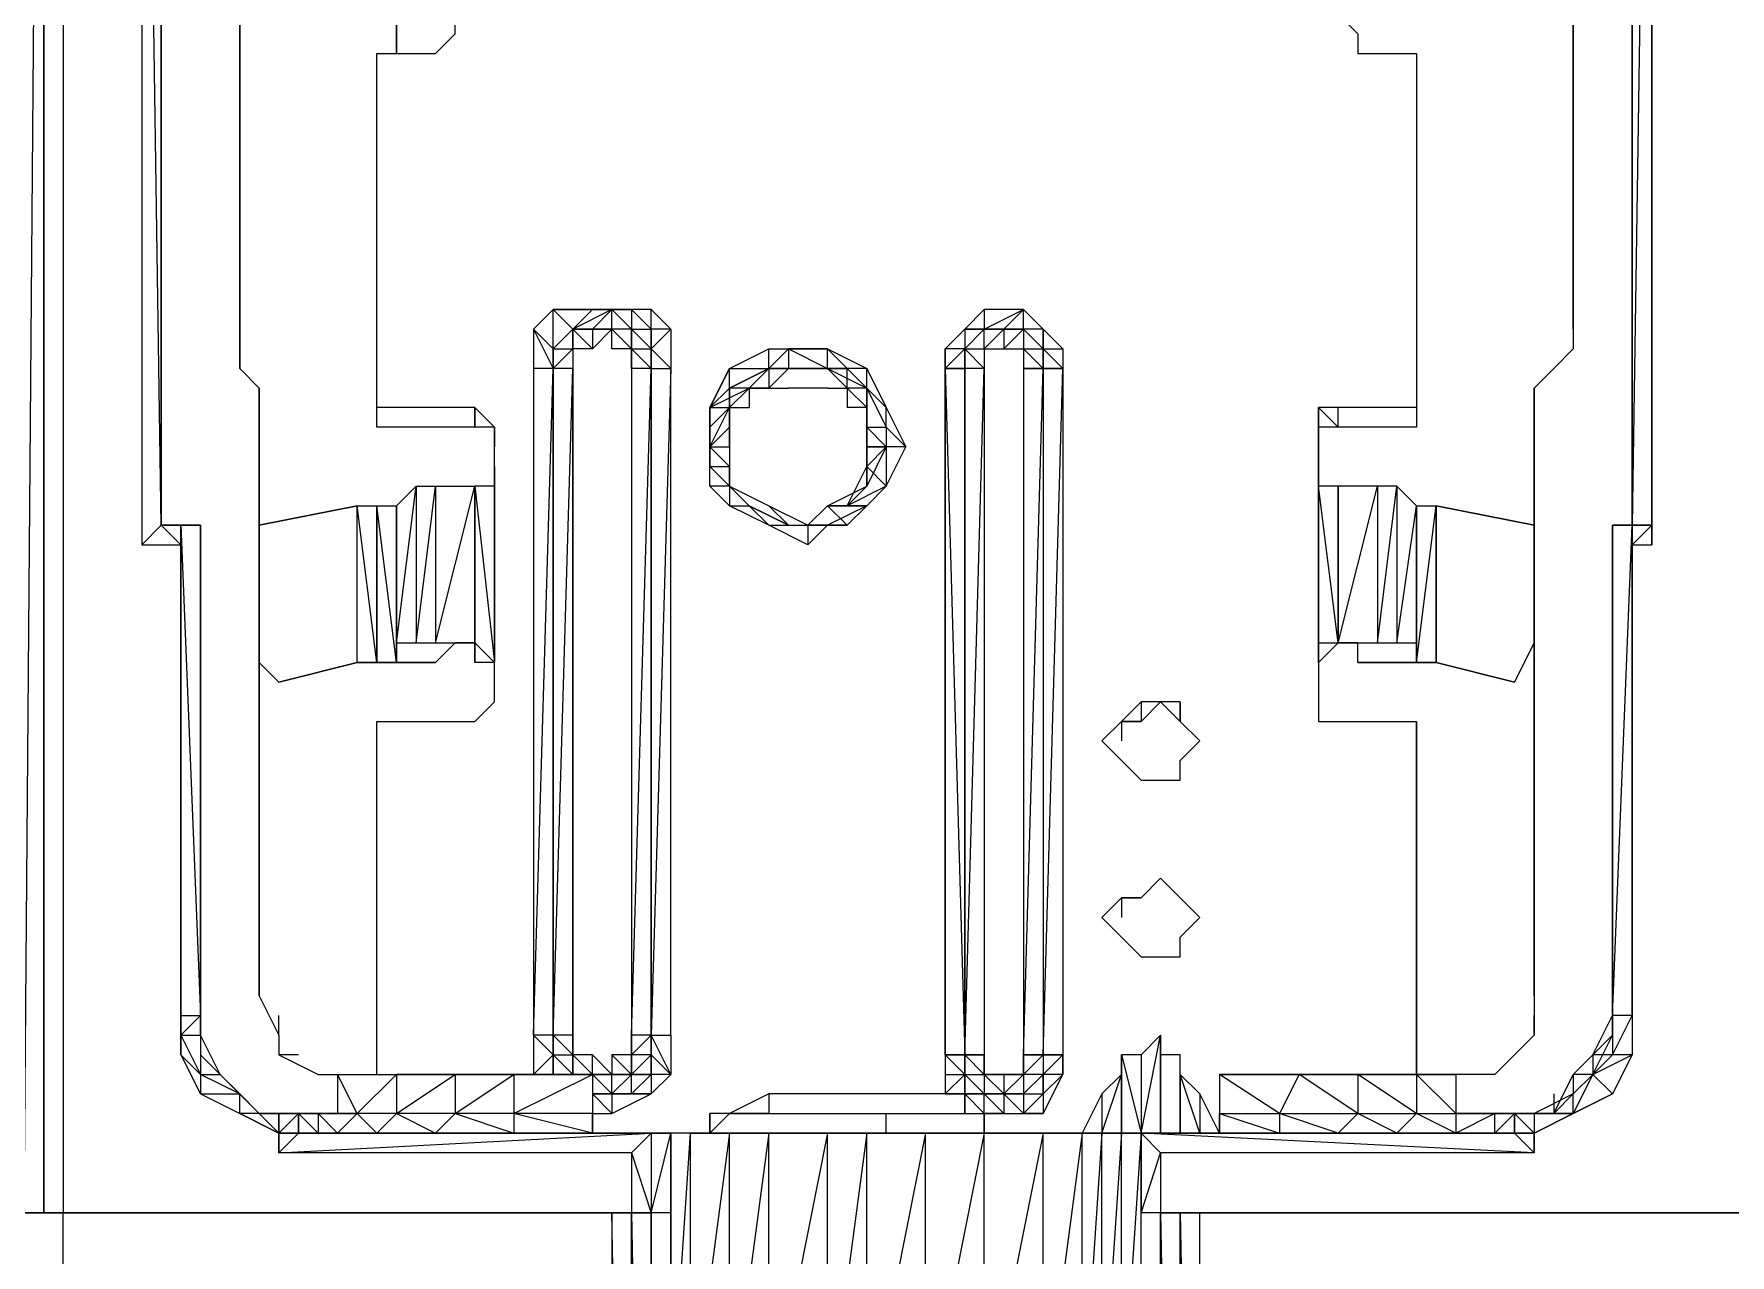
# Model space of a CAD drawing. Header units: millimetres. Extents: x -53 to 53, y -62 to 62.
# Drawn here: x -17 to 16.04, y 10.44 to 34.2 of the extents above; entities that cross this region are included whole.
import ezdxf

# ---------------------------------------------------------------- set-up
doc = ezdxf.new("R2010")
doc.units = ezdxf.units.MM

msp = doc.modelspace()

# ---------------------------------------------------------------- linework, layer by layer
at = {"extrusion": (0, -2e-16, -1), "elevation": 0, "flags": 128}
for points in [[(16.423, 60.562), (16.423, 11.259), (16.805, 11.259)], [(16.423, 60.562), (15.66, 60.562), (15.66, 35.731), (15.278, 35.731), (15.278, 60.18), (12.988, 60.18), (12.988, 59.417), (8.79, 59.417), (8.408, 59.417), (8.026, 59.035), (8.026, 58.653), (8.026, 51.02), (8.026, 50.616), (8.408, 50.234), (8.79, 50.234), (14.896, 50.234), (14.896, 24.258), (14.133, 24.258), (14.133, 15.098), (14.133, 14.335), (13.751, 13.572), (12.988, 13.19)], [(-15.278, 60.18), (-15.278, 35.731), (-15.66, 35.731), (-15.66, 60.562), (-16.423, 60.562), (-16.423, 11.259), (-4.95, 11.259)], [(17.186, 59.035), (17.186, 11.259), (16.805, 59.035), (16.805, 11.259), (17.186, 11.259)], [(14.515, 50.234), (14.515, 49.852), (14.515, 24.64)], [(14.515, 44.509), (14.515, 24.64), (14.515, 49.852), (14.515, 24.64)], [(-14.133, 24.64), (-14.133, 49.852)], [(14.133, 24.64), (14.515, 24.64), (14.133, 24.64), (13.751, 24.64), (13.751, 15.098), (13.751, 24.64), (13.751, 15.098), (13.751, 24.64), (14.515, 24.64), (14.515, 44.509), (14.133, 44.509)], [(12.606, 44.509), (12.606, 42.982), (12.988, 42.982), (12.988, 42.601), (12.988, 42.219), (12.988, 28.457), (12.988, 28.075), (12.988, 27.693), (12.606, 27.312)], [(-12.988, 28.457), (-12.988, 42.219), (-12.988, 42.601), (-12.606, 42.982), (-12.225, 42.982)], [(-12.988, 42.219), (-12.988, 28.457), (-12.988, 28.075), (-12.606, 27.693), (-12.225, 27.312), (-12.225, 15.48), (-12.225, 14.717), (-11.843, 14.335), (-11.461, 13.953), (-10.698, 13.953), (-9.935, 13.953), (-8.79, 13.953), (-7.645, 13.953), (-6.095, 13.953), (-6.095, 13.19), (-7.263, 13.19), (-7.263, 12.808), (-8.408, 12.808), (-7.263, 13.19), (-8.79, 13.19), (-8.408, 12.808), (-9.553, 12.808), (-8.79, 13.19), (-9.935, 13.19), (-9.553, 12.808), (-10.698, 12.808), (-10.316, 12.808)], [(-8.79, 35.731), (-8.408, 35.349), (-8.408, 34.586), (-8.79, 34.204), (-8.79, 33.822), (-9.935, 33.822), (-9.935, 26.93), (-8.408, 26.93), (-8.026, 26.93), (-8.026, 26.548), (-8.026, 25.785), (-8.026, 21.968), (-8.026, 21.205), (-8.026, 20.823), (-8.408, 20.823), (-9.935, 20.823)], [(8.026, 25.785), (8.026, 26.548), (8.408, 26.93), (10.316, 26.93), (10.316, 33.822), (9.171, 33.822), (8.79, 34.204), (8.79, 34.586), (8.79, 35.349)], [(10.316, 26.548), (10.316, 26.93), (10.316, 33.822)], [(-9.935, 33.822), (-9.935, 26.93), (-9.935, 26.548), (-8.408, 26.548), (-8.026, 26.548)], [(4.591, 28.457), (4.973, 28.838), (5.736, 28.838), (6.118, 28.838), (6.881, 28.838), (7.263, 28.457), (7.263, 27.693), (7.263, 14.717), (7.263, 13.953)], [(6.881, 28.838), (6.118, 28.838), (6.5, 28.457), (6.881, 28.075), (6.5, 28.457)], [(5.355, 28.075), (5.355, 28.457), (5.736, 28.457), (5.355, 28.075), (5.736, 28.075), (5.736, 28.457), (5.736, 28.838), (6.118, 28.457), (6.118, 28.075), (6.5, 28.457)], [(-3.042, 28.075), (-2.66, 28.457), (-2.279, 28.838), (-1.515, 28.838), (-1.134, 28.457), (-0.752, 28.075), (-0.752, 27.693), (-0.752, 14.335), (-0.752, 13.953), (-0.752, 13.572), (-1.134, 13.572), (2.683, 13.572), (3.446, 13.19), (3.828, 13.19), (3.828, 12.808), (3.446, 13.19), (2.683, 13.19), (-1.134, 13.19), (-1.134, 13.572)], [(-2.279, 28.457), (-2.279, 28.838), (-1.515, 28.838), (-1.515, 28.457), (-1.134, 28.457), (-1.515, 28.457), (-1.134, 28.457), (-1.134, 28.075), (-1.134, 27.693)], [(7.263, 28.457), (6.881, 27.693), (7.263, 27.693)], [(6.5, 28.457), (6.881, 28.075), (6.881, 27.693)], [(6.118, 28.457), (5.736, 28.457), (6.118, 28.075), (6.5, 28.075), (6.5, 27.693)], [(6.5, 28.457), (6.5, 28.075), (6.5, 27.693)], [(4.973, 28.075), (5.355, 28.457), (5.736, 28.457), (5.355, 28.075), (5.736, 28.075)], [(4.591, 28.457), (4.591, 27.693), (4.973, 28.075), (4.591, 28.457), (4.973, 28.457), (4.973, 28.075), (4.973, 27.693), (4.591, 27.693)], [(-1.515, 28.457), (-1.897, 28.457), (-1.515, 28.457), (-1.897, 28.457), (-1.515, 28.075), (-1.897, 28.457), (-1.897, 28.075), (-2.279, 28.457), (-2.279, 28.075)], [(-1.897, 28.457), (-2.279, 28.457), (-2.279, 28.075), (-2.66, 28.075), (-2.279, 28.457), (-2.66, 28.075), (-2.66, 27.693)], [(-2.279, 28.457), (-2.66, 28.075), (-2.66, 27.693), (-3.042, 27.693)], [(3.446, 27.312), (3.828, 26.93), (3.065, 27.312), (3.446, 27.312), (3.446, 27.693), (2.683, 27.693), (2.683, 28.075), (2.301, 28.075), (2.301, 27.693), (1.92, 27.693), (1.538, 27.693), (1.538, 28.075), (1.92, 28.075), (2.301, 28.075), (2.683, 27.693), (3.065, 27.312), (3.446, 26.93)], [(0.775, 25.022), (1.538, 24.64), (1.92, 24.258), (2.683, 24.64), (3.446, 25.022), (3.828, 25.403), (3.828, 26.167), (3.828, 26.93), (3.446, 27.693), (2.683, 28.075), (1.92, 28.075), (1.538, 28.075), (0.775, 27.693), (0.393, 26.93), (0.775, 27.312), (0.393, 26.548), (0.393, 26.167), (0.775, 26.548), (0.393, 26.548), (0.393, 26.93), (0.011, 26.167), (0.393, 26.167), (0.775, 26.167), (0.775, 26.548), (0.393, 26.167)], [(1.538, 27.312), (1.156, 27.312), (1.156, 27.693), (1.538, 27.693), (1.156, 27.693), (1.538, 28.075), (2.301, 28.075), (1.538, 27.693), (2.301, 27.693), (1.92, 27.693)], [(-1.134, 28.075), (-1.515, 28.075), (-1.897, 28.075), (-2.279, 28.075), (-2.279, 27.693), (-2.66, 27.693)], [(-1.515, 28.075), (-1.515, 27.693)], [(-2.66, 28.075), (-3.042, 27.693), (-3.042, 14.335)], [(-3.042, 28.075), (-3.042, 27.693)], [(4.973, 27.693), (5.355, 27.693), (5.355, 14.717), (5.355, 14.335), (5.736, 14.335), (5.736, 13.953), (6.118, 14.335), (6.5, 14.335), (6.118, 13.953), (6.118, 14.335)], [(4.591, 14.717), (4.591, 27.693), (4.973, 14.717), (4.973, 27.693), (4.973, 14.717), (4.973, 14.335), (4.591, 13.953), (4.973, 14.717), (4.591, 14.717), (4.591, 13.953), (4.973, 13.953)], [(3.446, 27.693), (3.828, 26.93), (3.446, 26.93), (3.828, 26.548), (3.828, 26.167), (3.446, 26.93), (3.065, 26.93)], [(3.446, 27.312), (2.683, 27.693), (2.683, 27.312)], [(2.683, 27.693), (1.92, 27.693), (2.301, 27.693), (2.683, 27.312), (2.301, 27.312)], [(1.92, 27.693), (1.538, 27.693), (0.775, 27.312), (1.156, 27.312), (1.156, 26.93)], [(1.156, 27.312), (1.538, 27.693), (1.156, 27.312), (0.775, 26.93), (0.775, 26.548), (0.775, 27.312), (0.775, 26.548), (0.775, 26.167), (0.775, 25.785), (0.775, 25.403), (1.156, 25.022)], [(1.156, 27.693), (0.775, 27.312), (1.156, 27.312), (0.775, 26.93)], [(1.156, 27.693), (0.775, 27.312), (0.775, 26.93), (1.156, 26.93)], [(-0.752, 27.693), (-1.134, 27.693)], [(-1.134, 27.693), (-1.134, 14.335), (-1.134, 13.953), (-1.515, 13.953), (-1.515, 14.335), (-1.515, 13.953), (-1.515, 13.572), (-1.134, 13.953), (-1.515, 13.572), (-1.897, 13.572), (-1.897, 13.19), (-1.515, 13.19), (-1.897, 13.19), (-2.279, 13.19), (-1.897, 13.572), (-2.279, 13.572), (-2.279, 13.19)], [(-2.66, 27.693), (-2.66, 14.335)], [(3.065, 27.312), (3.446, 26.93)], [(3.065, 27.312), (3.065, 26.93)], [(1.92, 27.312), (2.301, 27.312)], [(1.538, 27.312), (1.92, 27.312)], [(0.775, 27.312), (0.775, 26.548), (0.775, 26.93)], [(-12.225, 15.48), (-12.225, 27.312)], [(8.408, 26.548), (8.408, 26.93), (8.026, 26.548), (8.026, 26.167)], [(3.828, 26.548), (3.828, 26.93), (3.828, 26.548), (3.828, 26.167), (3.446, 26.167)], [(3.446, 26.93), (3.446, 26.548), (3.828, 26.167), (3.446, 26.167)], [(-8.026, 26.548), (-8.026, 26.93), (-8.408, 26.548), (-8.408, 26.93)], [(8.026, 26.167), (8.026, 26.548), (8.408, 26.548), (10.316, 26.548)], [(8.026, 25.785), (8.026, 26.548)], [(3.446, 26.167), (3.446, 26.548)], [(3.446, 26.167), (3.446, 26.548), (3.446, 25.785), (3.446, 25.403), (2.683, 25.022), (1.92, 24.64), (1.538, 25.022), (0.775, 25.403), (0.775, 25.785), (0.775, 26.548)], [(0.011, 26.167), (0.393, 26.548)], [(-9.935, 25.022), (-9.935, 21.968), (-9.935, 25.022), (-9.553, 25.403), (-9.171, 25.403), (-8.408, 25.403), (-8.026, 25.403), (-8.026, 25.785), (-8.026, 26.548)], [(3.446, 26.167), (3.446, 25.785), (3.446, 25.403), (3.828, 25.403), (3.828, 25.785), (3.828, 26.167), (3.828, 25.785), (3.446, 25.403)], [(3.828, 25.785), (3.446, 25.785), (3.828, 26.167), (3.446, 25.785), (3.446, 25.403)], [(3.446, 26.167), (3.446, 25.785)], [(0.775, 26.167), (0.393, 26.167), (0.393, 25.403), (1.156, 25.022), (0.775, 25.785), (0.393, 26.167), (0.775, 25.403), (0.775, 25.785), (0.393, 25.403), (0.775, 25.022)], [(0.775, 25.785), (0.393, 26.167)], [(0.775, 25.785), (0.775, 26.167)], [(9.935, 21.968), (9.935, 25.022), (9.935, 22.35), (9.553, 25.403), (9.553, 22.35), (9.171, 25.403), (9.171, 22.35), (8.408, 25.403), (8.408, 22.35), (8.79, 22.35), (9.171, 21.968), (10.316, 21.968)], [(9.935, 25.022), (9.553, 25.403), (9.171, 25.403), (8.408, 25.403), (8.408, 22.35), (8.408, 25.403)], [(3.446, 25.403), (3.065, 25.022), (2.683, 24.64)], [(3.065, 25.022), (3.446, 25.403), (3.065, 25.022), (2.683, 24.64), (1.92, 24.64), (1.92, 24.258), (2.683, 24.64), (2.301, 24.64), (1.92, 24.64), (1.538, 24.64), (1.156, 24.64), (1.92, 24.64)], [(-8.408, 22.35), (-8.026, 21.968), (-8.026, 25.403), (-8.026, 22.35)], [(-8.408, 25.403), (-8.408, 22.35), (-8.026, 25.403)], [(-8.408, 22.35), (-9.171, 25.403), (-9.171, 22.35), (-9.553, 25.403), (-9.553, 22.35), (-9.935, 25.022), (-9.935, 22.35)], [(10.698, 21.968), (10.698, 25.022), (12.606, 24.64), (10.698, 25.022)], [(2.683, 25.022), (2.301, 24.64), (3.065, 25.022), (2.301, 24.64)], [(-9.935, 21.968), (-9.935, 25.022), (-10.316, 25.022)], [(-9.935, 21.968), (-10.316, 25.022), (-10.316, 21.968)], [(14.896, 24.258), (14.515, 24.64), (14.133, 24.258), (14.133, 24.64), (13.751, 15.098), (13.751, 24.64), (13.751, 15.098), (13.751, 14.335), (13.37, 13.953), (12.606, 13.19), (11.843, 13.19)], [(14.515, 24.64), (13.751, 24.64)], [(-14.515, 24.64), (-14.133, 24.258), (-14.515, 24.258), (-14.515, 24.64), (-14.133, 24.64)], [(10.316, 21.968), (9.935, 21.968), (9.935, 22.35), (9.553, 22.35), (9.171, 22.35), (8.408, 22.35)], [(9.935, 21.968), (10.316, 21.968), (10.698, 21.968), (10.316, 21.968)], [(10.316, 13.953), (10.316, 20.823), (8.408, 20.823), (8.026, 21.205), (8.026, 21.968)], [(8.026, 21.205), (8.026, 21.968), (8.408, 21.968)], [(-8.026, 21.968), (-8.026, 21.205)], [(-9.935, 21.968), (-9.553, 21.968), (-9.171, 21.968), (-9.553, 21.968), (-9.171, 21.968)], [(-5.332, 21.205), (-5.332, 20.823), (-4.95, 21.205), (-5.332, 20.823), (-5.714, 20.442)], [(10.316, 13.953), (10.316, 20.823)], [(-3.805, 20.442), (-4.187, 20.823), (-4.187, 20.442)], [(-5.714, 17.007), (-5.332, 17.388), (-4.95, 17.77), (-5.332, 17.388)], [(-3.805, 17.007), (-4.187, 17.388), (-4.187, 17.007)], [(12.606, 15.48), (12.225, 14.717), (12.225, 15.098)], [(14.133, 14.717), (13.751, 13.953), (14.133, 14.335), (14.133, 14.717), (14.133, 15.098), (13.751, 15.098), (14.133, 14.717), (13.751, 14.717), (13.751, 13.953), (13.751, 13.572), (12.988, 13.572)], [(-11.843, 13.19), (-12.606, 13.19), (-12.988, 13.953), (-13.37, 14.335), (-13.751, 15.098), (-13.751, 14.717), (-13.751, 14.335), (-13.37, 13.953), (-14.133, 14.335), (-13.751, 14.335)], [(-12.225, 14.717), (-12.225, 15.098)], [(-14.133, 15.098), (-14.133, 14.335), (-13.751, 13.572), (-12.988, 13.19), (-13.751, 13.572), (-13.37, 13.953), (-12.988, 13.19), (-12.225, 13.19), (-12.988, 13.19), (-12.988, 13.572)], [(11.08, 13.953), (9.935, 13.953), (8.79, 13.953), (7.645, 13.953), (6.118, 13.953), (6.118, 13.19), (7.645, 13.19), (6.118, 13.953), (7.645, 13.953), (7.645, 13.19), (8.79, 13.19), (7.645, 13.953), (8.79, 13.953), (8.79, 13.19), (9.935, 13.19), (8.79, 13.953), (9.935, 13.953), (9.935, 13.19), (10.698, 13.19), (11.08, 13.19), (11.461, 13.19), (10.698, 13.19), (11.461, 13.19), (11.843, 13.19), (12.225, 13.19), (12.606, 13.19), (12.225, 12.808), (12.988, 13.19), (12.988, 13.572), (13.751, 13.953), (13.37, 13.953), (13.751, 14.717), (13.751, 14.335), (13.37, 13.953), (12.988, 13.572)], [(12.225, 14.717), (12.225, 14.335)], [(7.263, 14.717), (6.881, 14.335)], [(6.5, 14.717), (6.5, 14.335), (6.5, 13.953), (6.881, 14.335), (6.5, 14.335), (6.881, 14.717), (6.881, 13.953), (6.881, 14.335), (6.881, 13.953), (6.5, 13.953), (6.5, 14.335), (6.118, 13.953), (5.736, 13.572), (5.736, 13.953)], [(5.355, 13.953), (4.973, 13.953), (4.973, 14.335), (5.355, 13.953), (4.973, 14.335), (5.355, 14.335), (5.355, 14.717)], [(-13.37, 13.953), (-13.751, 14.717), (-13.37, 14.335)], [(11.843, 14.335), (12.225, 14.335), (11.461, 13.953), (11.08, 13.953), (11.08, 13.19)], [(-0.752, 14.335), (-1.134, 14.335), (-1.134, 13.953)], [(-2.66, 14.335), (-2.279, 14.335)], [(-2.66, 13.953), (-3.042, 14.335), (-3.042, 13.953)], [(-2.66, 14.335), (-3.042, 14.335), (-3.042, 13.953), (-3.042, 14.335)], [(-4.569, 14.335), (-4.187, 14.335), (-4.187, 13.953), (-3.805, 13.572), (-3.424, 12.808)], [(-3.805, 12.808), (-4.187, 13.953), (-4.187, 12.808), (-4.187, 14.335), (-4.569, 12.808)], [(-5.714, 13.572), (-5.714, 12.808), (-5.332, 13.953), (-5.332, 12.808), (-5.332, 14.335), (-4.95, 14.335)], [(-6.095, 12.808), (-5.714, 13.572), (-5.332, 13.953), (-5.332, 14.335)], [(13.37, 13.953), (12.988, 13.572)], [(6.881, 13.953), (6.5, 13.953)], [(6.118, 13.953), (6.118, 13.19), (6.118, 12.808)], [(6.118, 13.19), (5.736, 13.19), (4.973, 13.572), (4.591, 13.953)], [(5.736, 13.572), (4.973, 13.572), (5.355, 13.572), (5.355, 13.953)], [(5.355, 13.953), (4.973, 13.953), (5.355, 13.572)], [(4.973, 13.953), (4.973, 13.572)], [(-1.134, 13.19), (-1.515, 13.19), (-1.515, 12.808), (-1.515, 13.19), (-1.897, 13.19), (-2.66, 13.19), (-2.279, 13.19), (-2.66, 13.572), (-2.66, 13.953), (-2.279, 13.572), (-2.66, 13.572), (-2.66, 13.19), (-3.042, 13.953), (-2.66, 13.953), (-2.66, 13.572), (-3.042, 13.953), (-2.66, 13.572)], [(-6.095, 13.953), (-6.095, 13.19), (-6.095, 12.808), (-6.095, 13.19), (-7.263, 12.808)], [(-10.698, 13.953), (-10.698, 13.19), (-11.08, 13.19), (-11.461, 13.19), (-11.843, 13.19), (-12.225, 13.19)], [(12.988, 13.572), (12.606, 13.19), (11.843, 13.19)], [(5.736, 13.572), (6.118, 13.572)], [(2.683, 13.572), (2.683, 13.19), (3.446, 13.19), (3.828, 12.808), (3.828, 13.19)], [(-1.134, 13.572), (-1.515, 13.19), (-1.515, 12.808)], [(-1.897, 13.572), (-2.279, 13.572)], [(-3.805, 13.572), (-3.805, 12.808)], [(-12.606, 13.572), (-12.606, 13.19), (-11.843, 13.19)], [(-12.988, 13.572), (-12.606, 13.19), (-12.225, 13.19), (-11.843, 13.19)], [(-12.988, 13.572), (-12.225, 13.19)], [(11.843, 12.808), (11.843, 13.19), (12.225, 12.808)], [(-10.698, 13.19), (-11.461, 13.19), (-10.698, 12.808), (-11.461, 12.808), (-4.569, 12.808), (-4.187, 12.808), (-3.805, 12.808), (-3.424, 12.808), (-2.66, 12.808), (-1.515, 12.808), (-0.37, 12.808), (0.775, 12.808), (1.538, 12.808), (2.683, 12.808), (3.446, 12.808), (4.21, 12.808), (4.591, 12.808), (11.843, 12.808), (11.843, 13.19)], [(11.843, 13.19), (11.843, 12.808), (11.461, 12.808)], [(11.843, 13.19), (11.461, 13.19), (11.08, 13.19)], [(11.461, 12.808), (11.08, 12.808), (10.316, 12.808), (9.935, 13.19), (9.171, 12.808), (10.316, 12.808), (9.171, 12.808), (9.935, 12.808), (10.698, 12.808), (11.08, 12.808), (10.698, 13.19), (10.316, 12.808), (9.935, 12.808), (11.08, 12.808)], [(6.118, 12.808), (6.118, 13.19), (6.118, 12.808), (7.645, 12.808), (6.118, 12.808), (7.645, 12.808)], [(0.393, 12.808), (0.393, 13.19)], [(-11.843, 13.19), (-11.461, 12.808), (-11.843, 12.808), (-12.225, 12.808), (-12.225, 12.427), (-4.95, 12.427), (-4.95, 11.259), (-4.569, 11.259), (-4.95, 12.427), (-4.569, 12.808)], [(-9.553, 12.808), (-10.698, 12.808), (-9.553, 12.808), (-10.698, 12.808), (-9.935, 13.19), (-10.698, 13.19), (-10.698, 12.808), (-11.08, 12.808), (-11.461, 12.808), (-11.461, 13.19), (-11.843, 13.19)], [(-11.843, 13.19), (-12.225, 12.808), (-12.225, 12.427)], [(11.843, 12.808), (4.591, 12.808)], [(4.973, 12.808), (4.973, 11.259), (4.591, 12.808), (4.591, 11.259), (4.973, 11.259), (4.973, -9.373)], [(4.591, 7.061), (4.591, 11.259), (4.591, 7.061), (4.591, 12.808)], [(4.21, 7.061), (4.21, 12.808), (3.446, 12.808), (4.21, 7.061)], [(3.446, 7.061), (3.446, 12.808), (2.683, 12.808), (3.446, 7.061)], [(2.683, 7.061), (2.683, 12.808), (1.538, 12.808), (2.683, 7.061)], [(1.538, 7.061), (1.538, 12.808), (0.775, 12.808), (1.538, 7.061)], [(0.775, 7.061), (0.775, 12.808), (-0.37, 12.808), (0.775, 7.061)], [(-0.37, 7.061), (-0.37, 12.808), (-1.515, 12.808), (-0.37, 7.061)], [(-1.515, 7.061), (-1.515, 12.808), (-2.66, 12.808), (-1.515, 7.061)], [(-2.66, 7.061), (-2.66, 12.808), (-3.424, 12.808), (-2.66, 7.061)], [(-3.424, 7.061), (-3.424, 12.808), (-3.805, 12.808), (-3.424, 7.061)], [(-3.805, 7.061), (-3.805, 12.808), (-4.187, 12.808), (-3.805, 7.061)], [(-4.187, 7.061), (-4.187, 12.808), (-4.569, 12.808), (-4.187, 7.061)], [(-11.843, 12.808), (-12.225, 12.427), (-4.569, 12.808), (-11.461, 12.808)], [(5.355, 12.427), (5.355, 11.259), (16.423, 11.259)], [(5.355, 12.427), (4.973, 11.259), (5.355, 11.259)], [(4.591, 11.259), (4.973, 11.259), (5.355, 11.259), (16.423, 11.259), (16.805, 11.259), (17.186, 11.259), (17.568, 11.259), (18.331, 11.259), (18.713, 11.259), (19.095, 11.259), (30.163, 11.259), (30.545, 11.259)], [(29.781, -10.137), (30.163, -9.755), (30.163, -9.373), (30.163, 11.259), (29.781, 11.259), (18.713, 11.259), (18.331, 11.259), (17.568, 11.259), (16.423, 11.259), (5.736, 11.259), (5.355, 11.259), (4.973, 11.259)], [(16.423, -9.373), (16.423, 11.259), (5.736, 11.259), (5.736, -9.373), (5.736, -9.755), (16.423, -9.755), (16.423, -10.137), (16.423, -9.755), (16.423, -9.373), (16.423, 11.259), (17.568, 11.259)], [(5.736, -9.373), (5.355, -9.373), (5.736, 11.259), (5.355, 11.259)], [(5.355, -9.755), (4.973, -9.373), (4.973, 11.259), (5.355, 11.259)], [(4.591, 7.061), (4.21, 7.061), (3.446, 7.061), (2.683, 7.061), (1.538, 7.061), (0.775, 7.061), (-0.37, 7.061), (-1.515, 7.061), (-2.66, 7.061), (-3.424, 7.061), (-3.805, 7.061), (-4.187, 7.061), (-4.569, 7.061), (-4.95, 7.061), (-4.569, 7.061), (-4.569, 11.259)], [(-30.163, 11.259), (-29.781, 11.259), (-18.713, 11.259), (-18.331, 11.259), (-17.95, 11.259), (-17.568, 11.259), (-17.186, 11.259), (-16.805, 11.259), (-16.423, 11.259), (-4.95, 11.259), (-4.569, 11.259)], [(-4.569, 7.061), (-4.569, 11.259)], [(-4.95, -9.373), (-4.95, 11.259), (-5.332, 11.259), (-5.714, 11.259), (-16.423, 11.259), (-17.568, 11.259), (-18.331, 11.259), (-18.713, 11.259), (-29.4, 11.259), (-29.781, 11.259), (-30.163, 11.259)], [(-11.461, -10.137), (-11.461, -9.755), (-11.461, -9.373), (-16.423, -9.373), (-16.423, 11.259), (-5.714, 11.259)], [(-14.515, 11.259), (-14.896, 11.259)]]:
    msp.add_lwpolyline(points, dxfattribs=at)
for points in [[(16.805, 11.259), (16.805, 59.035)], [(14.515, 24.64), (13.751, 24.64), (14.515, 24.64), (14.896, 50.234), (14.515, 50.234)], [(-14.515, 24.64), (-14.515, 50.234), (-14.133, 24.64)], [(-14.515, 50.234), (-14.515, 24.258), (-14.515, 50.234)], [(14.515, 24.64), (14.515, 49.852)], [(-14.133, 49.852), (-14.133, 24.64), (-14.133, 49.852)], [(-14.133, 49.852), (-14.133, 24.64), (-14.133, 49.852)], [(-14.133, 24.64), (-14.133, 49.852), (-14.133, 24.64)], [(12.988, 42.601), (12.988, 27.693)], [(12.988, 42.219), (12.988, 28.457), (12.988, 42.219)], [(9.935, 33.822), (9.935, 35.731), (9.935, 33.822)], [(6.5, 28.457), (6.881, 28.075), (6.881, 28.838), (6.5, 28.457), (6.881, 28.075)], [(6.5, 28.457), (6.118, 28.838), (6.5, 28.457), (6.118, 28.838), (5.736, 28.838)], [(6.118, 28.838), (5.736, 28.838), (6.118, 28.838), (5.736, 28.838)], [(5.355, 28.457), (5.736, 28.838)], [(5.355, 28.457), (5.736, 28.838)], [(5.355, 28.457), (4.973, 28.457), (4.973, 28.075), (5.355, 28.457), (4.973, 28.457), (5.355, 28.838), (4.973, 28.457), (4.973, 28.838), (5.355, 28.838), (5.736, 28.838), (5.355, 28.838)], [(-1.515, 28.457), (-2.279, 28.838), (-1.897, 28.457), (-1.515, 28.457)], [(-2.279, 28.457), (-2.66, 28.075), (-2.66, 28.457), (-2.66, 28.075), (-2.66, 28.457), (-2.279, 28.838), (-2.66, 28.457)], [(7.263, 28.457), (6.881, 27.693), (6.881, 28.075), (7.263, 28.457)], [(6.881, 28.075), (6.5, 28.075), (6.5, 28.457), (6.881, 28.075)], [(6.5, 28.457), (6.118, 28.457)], [(6.118, 28.457), (5.736, 28.457)], [(5.355, 28.075), (4.973, 28.075), (5.355, 28.457)], [(4.973, 28.075), (4.973, 27.693), (4.973, 28.075), (4.973, 28.457), (4.973, 28.075)], [(-1.134, 28.457), (-0.752, 28.075), (-1.134, 28.457)], [(-1.134, 28.075), (-0.752, 28.075), (-1.134, 28.457)], [(-1.134, 28.075), (-1.515, 28.075), (-1.515, 28.457), (-1.134, 28.075)], [(-1.515, 28.457), (-1.134, 28.457), (-1.515, 28.457)], [(-1.897, 28.457), (-2.279, 28.457)], [(-1.897, 28.457), (-2.279, 28.457), (-1.897, 28.457)], [(6.881, 28.075), (6.881, 27.693), (6.881, 28.075)], [(6.881, 27.693), (6.881, 28.075)], [(6.5, 27.693), (6.881, 27.693), (6.5, 28.075)], [(5.355, 27.693), (5.355, 28.075)], [(5.355, 14.717), (4.973, 27.693), (5.355, 28.075), (5.355, 27.693)], [(4.973, 27.693), (4.973, 28.075), (4.973, 27.693)], [(4.973, 28.075), (4.973, 27.693)], [(1.538, 28.075), (1.156, 27.693), (1.538, 28.075)], [(-0.752, 28.075), (-0.752, 27.693)], [(-0.752, 27.693), (-1.134, 14.335), (-1.134, 27.693), (-0.752, 27.693), (-1.134, 27.693), (-1.134, 28.075)], [(-1.134, 28.075), (-1.134, 27.693)], [(-1.134, 28.075), (-1.515, 27.693), (-1.134, 27.693)], [(-2.66, 27.693), (-2.279, 28.075)], [(-2.66, 28.075), (-2.66, 27.693), (-2.66, 28.075)], [(-2.66, 28.075), (-3.042, 27.693), (-2.66, 28.075), (-3.042, 28.075), (-3.042, 27.693)], [(6.881, 27.693), (6.881, 14.717), (7.263, 14.717)], [(6.881, 27.693), (6.881, 14.717)], [(6.5, 27.693), (6.5, 14.717), (6.881, 14.717)], [(6.881, 14.717), (6.881, 27.693)], [(6.881, 27.693), (6.881, 14.717)], [(6.5, 14.717), (6.5, 27.693)], [(3.446, 27.312), (2.683, 27.693)], [(2.683, 27.693), (3.065, 27.312), (2.683, 27.693)], [(2.301, 27.693), (2.683, 27.693), (2.301, 27.693)], [(1.156, 27.693), (0.775, 27.312), (0.775, 27.693)], [(-0.752, 27.693), (-0.752, 14.335), (-0.752, 27.693)], [(-1.134, 27.693), (-1.134, 14.335), (-1.134, 27.693)], [(-1.134, 14.335), (-1.134, 27.693)], [(-1.515, 14.335), (-1.134, 14.335), (-1.515, 27.693)], [(-2.279, 14.335), (-2.66, 27.693), (-2.279, 27.693)], [(-2.66, 14.335), (-3.042, 27.693), (-2.66, 27.693)], [(12.606, 15.48), (12.606, 27.312)], [(3.065, 27.312), (3.446, 26.93), (3.065, 27.312), (2.683, 27.312)], [(3.446, 26.548), (3.446, 27.312), (3.446, 26.93), (3.446, 26.548)], [(8.408, 26.548), (8.408, 26.93)], [(3.446, 26.167), (3.446, 26.548)], [(0.775, 26.167), (0.775, 26.548)], [(-8.026, 26.167), (-8.026, 26.548)], [(0.393, 25.403), (0.011, 26.167), (0.393, 26.167)], [(8.026, 25.403), (8.026, 21.968), (8.026, 25.785), (8.026, 25.403)], [(3.446, 25.785), (3.446, 25.403)], [(8.408, 25.403), (8.026, 21.968), (8.026, 25.403), (8.408, 25.403)], [(3.446, 25.022), (3.065, 25.022), (3.446, 25.403)], [(0.393, 25.403), (0.775, 25.022)], [(-8.026, 25.403), (-8.026, 21.968), (-8.026, 25.403)], [(-8.408, 22.35), (-8.408, 25.403), (-8.408, 22.35)], [(10.316, 21.968), (10.698, 25.022), (10.316, 25.022)], [(10.316, 25.022), (9.935, 25.022), (9.935, 21.968), (10.316, 25.022)], [(10.316, 25.022), (10.316, 21.968)], [(10.316, 21.968), (10.316, 25.022)], [(10.316, 21.968), (10.316, 25.022)], [(1.538, 25.022), (1.92, 24.64), (1.538, 25.022), (1.156, 24.64), (1.92, 24.64)], [(1.538, 25.022), (1.156, 25.022), (0.775, 25.022), (1.156, 24.64), (0.775, 25.022), (1.538, 25.022), (1.156, 25.022)], [(-9.935, 25.022), (-9.935, 21.968), (-9.935, 25.022)], [(-9.935, 21.968), (-9.935, 25.022), (-9.935, 21.968)], [(-10.316, 25.022), (-10.316, 21.968), (-10.316, 25.022)], [(-10.316, 25.022), (-10.316, 21.968)], [(-12.225, 24.64), (-10.316, 25.022)], [(14.133, 24.64), (14.515, 24.64)], [(14.515, 24.64), (13.751, 24.64)], [(14.133, 15.098), (14.133, 24.64)], [(-13.751, 24.64), (-13.751, 15.098), (-13.751, 24.64), (-13.751, 15.098)], [(-13.751, 24.64), (-13.751, 15.098), (-13.751, 24.64), (-14.133, 24.64)], [(-13.751, 24.64), (-13.751, 15.098), (-14.133, 24.64), (-13.751, 24.64)], [(-14.133, 24.64), (-13.751, 24.64), (-14.133, 24.64)], [(-14.133, 24.64), (-13.751, 24.64)], [(-14.133, 24.64), (-13.751, 24.64)], [(-14.133, 24.64), (-14.133, 15.098), (-14.133, 24.258), (-14.133, 24.64)], [(8.408, 22.35), (8.408, 21.968)], [(8.408, 22.35), (8.026, 21.968)], [(-8.026, 22.35), (-8.026, 21.968)], [(-8.026, 21.968), (-8.026, 22.35), (-8.408, 22.35), (-8.026, 21.968)], [(-9.171, 22.35), (-9.553, 22.35), (-9.935, 22.35), (-9.935, 21.968), (-8.79, 21.968), (-8.79, 22.35), (-8.408, 22.35)], [(-10.316, 21.968), (-11.843, 21.587), (-12.225, 22.35), (-11.843, 21.587)], [(12.606, 21.968), (12.225, 21.587), (10.698, 21.968), (12.225, 21.587)], [(10.698, 21.968), (10.316, 21.968)], [(9.935, 21.968), (10.316, 21.968)], [(9.935, 21.968), (10.316, 21.968)], [(10.316, 21.968), (9.553, 21.968), (9.935, 21.968), (9.553, 21.968)], [(9.935, 21.968), (10.316, 21.968)], [(9.171, 21.968), (9.935, 21.968)], [(9.935, 21.968), (9.553, 21.968), (9.171, 21.968), (9.935, 21.968)], [(9.553, 21.968), (9.171, 21.968)], [(-8.79, 21.968), (-9.935, 21.968)], [(-9.553, 21.968), (-9.171, 21.968), (-8.79, 21.968)], [(-9.935, 21.968), (-9.553, 21.968)], [(-9.935, 21.968), (-9.553, 21.968), (-9.935, 21.968), (-9.553, 21.968)], [(-10.316, 21.968), (-9.935, 21.968), (-9.553, 21.968), (-10.316, 21.968), (-9.935, 21.968)], [(-9.935, 21.968), (-10.316, 21.968), (-9.935, 21.968), (-10.316, 21.968)], [(-3.805, 20.442), (-4.187, 20.06), (-4.569, 19.678), (-4.95, 19.678), (-5.332, 19.678), (-5.332, 20.06), (-5.714, 20.442), (-5.332, 20.823), (-5.332, 21.205), (-4.95, 21.205), (-4.569, 21.205), (-4.187, 20.823)], [(-4.569, 20.823), (-4.95, 21.205), (-4.569, 21.205)], [(-4.569, 20.823), (-4.187, 20.823), (-4.569, 20.823)], [(-9.935, 13.953), (-9.935, 20.823)], [(-4.187, 16.625), (-4.569, 16.243), (-4.95, 16.243), (-5.332, 16.243), (-5.332, 16.625), (-5.714, 17.007), (-5.332, 17.388), (-4.95, 17.77), (-4.569, 17.388), (-4.187, 17.388), (-3.805, 17.007)], [(-4.95, 17.77), (-4.569, 17.388), (-4.95, 17.77)], [(-4.569, 17.388), (-4.187, 17.388), (-4.569, 17.388)], [(13.751, 14.717), (13.751, 15.098)], [(-13.751, 14.717), (-13.751, 15.098)], [(-13.751, 15.098), (-13.751, 14.335), (-14.133, 15.098), (-13.751, 15.098)], [(6.881, 14.335), (6.881, 14.717)], [(6.881, 14.335), (6.881, 14.717)], [(6.881, 14.717), (6.881, 14.335), (6.881, 14.717)], [(6.5, 14.335), (6.5, 14.717)], [(5.355, 14.335), (4.973, 14.717), (5.355, 14.717)], [(4.973, 13.953), (4.973, 14.717), (4.973, 14.335)], [(4.973, 14.335), (4.973, 14.717)], [(4.973, 14.717), (4.973, 14.335), (4.973, 14.717)], [(-4.569, 14.335), (-4.569, 12.808), (-4.95, 14.717), (-4.95, 12.808), (-4.95, 14.335), (-4.95, 14.717)], [(7.263, 13.953), (6.881, 14.335), (6.881, 13.953)], [(6.881, 13.953), (6.881, 14.335)], [(5.355, 13.953), (5.736, 13.953), (5.355, 13.953), (5.736, 14.335), (5.736, 13.953)], [(5.355, 13.953), (5.355, 14.335)], [(4.973, 14.335), (4.973, 13.953), (4.973, 14.335)], [(-0.752, 13.953), (-1.134, 13.953), (-0.752, 14.335)], [(-0.752, 14.335), (-1.134, 14.335), (-0.752, 14.335)], [(-1.134, 14.335), (-1.134, 13.953)], [(-1.897, 13.953), (-1.897, 13.572), (-1.515, 13.572), (-1.134, 13.953), (-1.134, 14.335), (-1.515, 14.335), (-1.134, 14.335), (-1.515, 13.953), (-1.897, 13.953), (-2.279, 13.953), (-2.279, 14.335), (-2.279, 13.953)], [(-2.66, 14.335), (-2.66, 13.953), (-2.279, 13.953), (-2.66, 14.335), (-2.279, 14.335)], [(-2.66, 14.335), (-2.279, 13.953), (-2.66, 14.335)], [(-2.66, 14.335), (-2.66, 13.953), (-3.042, 14.335)], [(-13.37, 13.953), (-13.751, 14.335), (-13.37, 14.335)], [(13.37, 13.953), (12.988, 13.572), (13.37, 13.953)], [(11.08, 13.953), (9.935, 13.953), (10.698, 13.19), (11.08, 13.953)], [(6.5, 13.953), (6.881, 13.953)], [(6.118, 13.953), (5.736, 13.953), (6.118, 13.953)], [(5.736, 13.953), (6.118, 13.953)], [(5.355, 13.953), (5.736, 13.572)], [(4.973, 13.953), (5.355, 13.953)], [(-0.752, 13.572), (-1.134, 13.572), (-1.134, 13.953)], [(-1.515, 13.572), (-1.134, 13.953), (-1.134, 13.572), (-1.515, 13.572), (-1.134, 13.953)], [(-1.515, 13.953), (-1.515, 13.572), (-1.897, 13.572), (-1.515, 13.953)], [(-1.897, 13.953), (-1.515, 13.953)], [(-1.897, 13.953), (-2.279, 13.953)], [(-1.897, 13.572), (-2.279, 13.953), (-2.279, 13.572)], [(-6.095, 13.953), (-7.645, 13.953), (-7.263, 13.19), (-6.095, 13.953)], [(-8.79, 13.19), (-7.645, 13.953), (-8.79, 13.953)], [(-9.935, 13.19), (-8.79, 13.953), (-9.935, 13.953)], [(-10.698, 13.19), (-9.935, 13.953), (-10.698, 13.953)], [(-12.988, 13.572), (-13.37, 13.953), (-12.988, 13.953)], [(-12.988, 13.572), (-13.37, 13.953)], [(12.988, 13.572), (12.606, 13.19)], [(12.988, 13.572), (12.606, 13.19), (12.988, 13.572)], [(5.736, 13.572), (6.118, 13.572), (5.736, 13.572), (5.736, 13.19), (6.118, 13.572)], [(5.355, 13.572), (5.736, 13.572), (5.355, 13.572)], [(-1.515, 13.572), (-1.134, 13.572), (-1.515, 13.19), (-1.515, 13.572)], [(-1.134, 13.19), (-1.134, 13.572)], [(-1.515, 13.572), (-1.897, 13.19), (-1.515, 13.572), (-1.897, 13.572), (-1.515, 13.572)], [(12.606, 13.19), (12.988, 13.19), (12.225, 12.808), (12.606, 13.19)], [(12.606, 13.19), (11.843, 13.19)], [(12.225, 12.808), (11.843, 13.19), (12.225, 13.19)], [(12.225, 12.808), (12.225, 12.427), (12.225, 12.808), (12.225, 13.19), (12.225, 12.808)], [(11.843, 12.808), (12.225, 12.808), (11.843, 12.808), (11.843, 13.19), (12.225, 12.808)], [(11.461, 13.19), (11.843, 13.19), (11.461, 13.19)], [(11.843, 12.808), (11.843, 13.19), (11.461, 12.808)], [(11.843, 13.19), (11.843, 12.808), (11.843, 13.19)], [(11.843, 12.808), (11.843, 13.19), (11.843, 12.808)], [(11.461, 13.19), (11.461, 12.808), (11.08, 12.808)], [(9.171, 12.808), (7.645, 12.808), (8.79, 12.808), (9.171, 12.808), (8.79, 13.19), (7.645, 12.808)], [(7.645, 13.19), (7.645, 12.808), (6.118, 12.808)], [(-1.515, 13.19), (-1.515, 12.808)], [(-11.08, 13.19), (-11.461, 13.19), (-11.08, 13.19), (-10.698, 13.19)], [(-11.843, 13.19), (-11.843, 12.808), (-11.461, 12.808), (-11.843, 12.808), (-12.225, 12.427), (-12.225, 12.808), (-11.843, 12.808)], [(-11.843, 12.808), (-11.843, 13.19), (-11.843, 12.808), (-11.461, 12.808)], [(-11.461, 13.19), (-11.843, 13.19), (-11.461, 13.19)], [(-11.843, 12.808), (-11.843, 13.19)], [(-11.843, 13.19), (-11.843, 12.808)], [(-12.225, 13.19), (-11.843, 13.19)], [(-12.225, 12.808), (-12.988, 13.19), (-12.225, 12.808), (-12.988, 13.19), (-12.225, 13.19)], [(12.225, 12.808), (12.225, 12.427)], [(11.843, 12.808), (12.225, 12.427), (11.843, 12.808), (12.225, 12.808)], [(12.225, 12.808), (12.225, 12.427), (11.843, 12.808)], [(5.355, 12.427), (12.225, 12.427), (4.973, 12.808)], [(11.461, 12.808), (11.843, 12.808), (11.461, 12.808)], [(11.843, 12.808), (4.973, 12.808), (4.591, 12.808)], [(4.591, 12.808), (11.843, 12.808)], [(4.591, 11.259), (4.591, 12.808)], [(4.591, 12.808), (4.591, 11.259)], [(4.591, 11.259), (4.591, 12.808)], [(4.591, 7.061), (4.591, 12.808), (4.591, 7.061)], [(4.591, 7.061), (4.21, 12.808), (4.591, 12.808)], [(-4.569, 12.808), (-4.569, 11.259)], [(-4.569, 11.259), (-4.569, 12.808)], [(-4.569, 11.259), (-4.569, 12.808)], [(-4.569, 11.259), (-4.569, 12.808)], [(-11.461, 12.808), (-4.569, 12.808), (-11.461, 12.808)], [(-11.461, 12.808), (-4.569, 12.808), (-11.843, 12.808), (-11.461, 12.808)], [(-11.843, 12.808), (-4.569, 12.808), (-11.843, 12.808)], [(-7.263, 12.808), (-6.095, 12.808)], [(-6.095, 12.808), (-7.263, 12.808)], [(-12.225, 12.427), (-12.225, 12.808)], [(5.355, -9.373), (5.355, 11.259)], [(5.355, -9.373), (5.355, 11.259), (4.973, -9.373)], [(-4.95, 11.259), (-4.95, -9.373)], [(-4.95, 11.259), (-5.332, -9.373), (-5.332, 11.259), (-4.95, 11.259)], [(-5.332, 11.259), (-5.714, -9.373), (-5.714, 11.259), (-5.332, 11.259)]]:
    msp.add_lwpolyline(points, close=True, dxfattribs=at)

doc.saveas('drawing.dxf')
